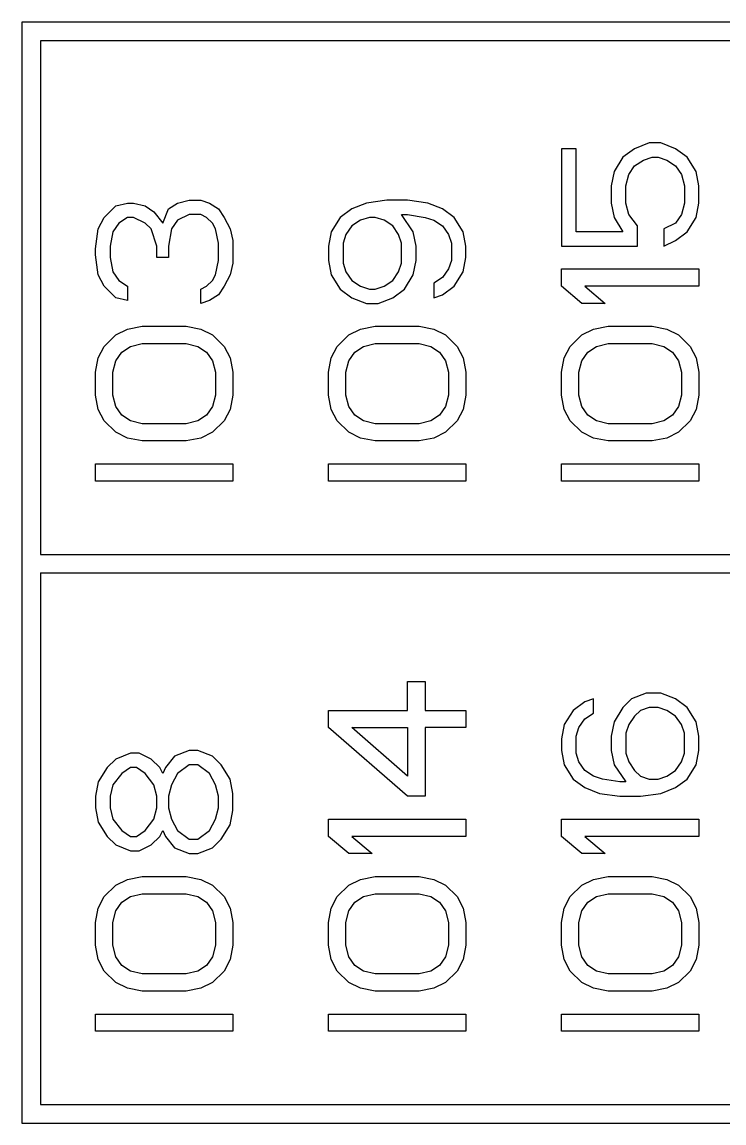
# Model space of a CAD drawing. Header units: millimetres. Extents: x 17383 to 35085, y 29540 to 59338.
# Drawn here: x 17458.55 to 17466.2, y 29677.6 to 29689.6 of the extents above; entities that cross this region are included whole.
import ezdxf

# ---------------------------------------------------------------- set-up
doc = ezdxf.new("R2010")
doc.units = ezdxf.units.MM

msp = doc.modelspace()

# ---------------------------------------------------------------- linework, layer by layer
at = {"color": 4, "linetype": 'Continuous'}
for p, q in [((17458.551, 29689.602), (17458.551, 29677.596)), ((17484.551, 29689.602), (17458.551, 29689.602)), ((17458.751, 29689.396), (17458.751, 29683.796)), ((17484.351, 29689.396), (17458.751, 29689.396)), ((17464.431, 29688.221), (17464.431, 29687.159)), ((17464.591, 29688.221), (17464.431, 29688.221)), ((17464.591, 29687.315), (17464.591, 29688.221)), ((17465.229, 29688.221), (17465.102, 29688.128)), ((17465.389, 29688.284), (17465.229, 29688.221)), ((17465.517, 29688.284), (17465.389, 29688.284)), ((17465.676, 29688.221), (17465.517, 29688.284)), ((17465.804, 29688.128), (17465.676, 29688.221)), ((17465.102, 29688.128), (17465.006, 29687.971)), ((17465.229, 29688.034), (17465.325, 29688.096)), ((17465.325, 29688.096), (17465.421, 29688.128)), ((17465.421, 29688.128), (17465.485, 29688.128)), ((17465.485, 29688.128), (17465.58, 29688.096)), ((17465.58, 29688.096), (17465.676, 29688.034)), ((17465.9, 29687.971), (17465.804, 29688.128)), ((17465.165, 29687.94), (17465.229, 29688.034)), ((17465.676, 29688.034), (17465.74, 29687.94)), ((17465.006, 29687.971), (17464.974, 29687.815)), ((17465.134, 29687.815), (17465.165, 29687.94)), ((17465.74, 29687.94), (17465.772, 29687.815)), ((17465.931, 29687.815), (17465.9, 29687.971)), ((17464.974, 29687.815), (17464.974, 29687.628)), ((17465.134, 29687.628), (17465.134, 29687.815)), ((17465.772, 29687.815), (17465.772, 29687.628)), ((17465.931, 29687.628), (17465.931, 29687.815)), ((17459.575, 29687.596), (17459.702, 29687.628)), ((17459.702, 29687.628), (17459.766, 29687.628)), ((17459.766, 29687.628), (17459.894, 29687.596)), ((17460.149, 29687.565), (17460.245, 29687.628)), ((17460.245, 29687.628), (17460.373, 29687.659)), ((17460.373, 29687.659), (17460.5, 29687.659)), ((17460.5, 29687.659), (17460.596, 29687.628)), ((17460.596, 29687.628), (17460.692, 29687.565)), ((17462.306, 29687.628), (17462.147, 29687.565)), ((17462.53, 29687.659), (17462.306, 29687.628)), ((17462.753, 29687.659), (17462.53, 29687.659)), ((17462.977, 29687.628), (17462.753, 29687.659)), ((17463.136, 29687.565), (17462.977, 29687.628)), ((17464.974, 29687.628), (17465.006, 29687.471)), ((17465.165, 29687.503), (17465.134, 29687.628)), ((17465.772, 29687.628), (17465.74, 29687.503)), ((17465.9, 29687.471), (17465.931, 29687.628)), ((17459.447, 29687.471), (17459.575, 29687.596)), ((17459.894, 29687.596), (17459.99, 29687.534)), ((17459.99, 29687.534), (17460.085, 29687.409)), ((17460.085, 29687.409), (17460.149, 29687.565)), ((17460.373, 29687.503), (17460.245, 29687.44)), ((17460.5, 29687.503), (17460.373, 29687.503)), ((17460.564, 29687.471), (17460.5, 29687.503)), ((17460.692, 29687.565), (17460.756, 29687.471)), ((17462.147, 29687.565), (17462.019, 29687.471)), ((17462.817, 29687.315), (17462.689, 29687.503)), ((17462.689, 29687.503), (17462.753, 29687.503)), ((17462.753, 29687.503), (17462.945, 29687.471)), ((17463.264, 29687.471), (17463.136, 29687.565)), ((17465.261, 29687.378), (17465.165, 29687.503)), ((17465.74, 29687.503), (17465.676, 29687.409)), ((17459.383, 29687.346), (17459.447, 29687.471)), ((17459.607, 29687.409), (17459.543, 29687.315)), ((17459.702, 29687.471), (17459.607, 29687.409)), ((17459.766, 29687.471), (17459.702, 29687.471)), ((17459.894, 29687.409), (17459.766, 29687.471)), ((17459.958, 29687.346), (17459.894, 29687.409)), ((17460.245, 29687.44), (17460.181, 29687.346)), ((17460.628, 29687.409), (17460.564, 29687.471)), ((17460.66, 29687.346), (17460.628, 29687.409)), ((17460.756, 29687.471), (17460.82, 29687.346)), ((17462.019, 29687.471), (17461.923, 29687.315)), ((17462.147, 29687.378), (17462.083, 29687.284)), ((17462.242, 29687.44), (17462.147, 29687.378)), ((17462.338, 29687.471), (17462.242, 29687.44)), ((17462.402, 29687.471), (17462.338, 29687.471)), ((17462.498, 29687.44), (17462.402, 29687.471)), ((17462.594, 29687.378), (17462.498, 29687.44)), ((17462.657, 29687.284), (17462.594, 29687.378)), ((17462.945, 29687.471), (17463.04, 29687.44)), ((17463.04, 29687.44), (17463.136, 29687.378)), ((17463.136, 29687.378), (17463.2, 29687.284)), ((17463.36, 29687.315), (17463.264, 29687.471)), ((17465.006, 29687.471), (17465.102, 29687.315)), ((17465.261, 29687.159), (17465.261, 29687.378)), ((17465.676, 29687.409), (17465.548, 29687.346)), ((17465.804, 29687.315), (17465.9, 29687.471)), ((17459.351, 29687.128), (17459.383, 29687.346)), ((17459.543, 29687.315), (17459.511, 29687.159)), ((17460.022, 29687.159), (17459.958, 29687.346)), ((17460.181, 29687.346), (17460.149, 29687.159)), ((17460.692, 29687.19), (17460.66, 29687.346)), ((17460.82, 29687.346), (17460.851, 29687.221)), ((17461.923, 29687.315), (17461.891, 29687.159)), ((17462.083, 29687.284), (17462.051, 29687.19)), ((17462.689, 29687.19), (17462.657, 29687.284)), ((17462.849, 29687.159), (17462.817, 29687.315)), ((17463.2, 29687.284), (17463.232, 29687.19)), ((17463.391, 29687.159), (17463.36, 29687.315)), ((17465.102, 29687.315), (17464.591, 29687.315)), ((17465.548, 29687.346), (17465.548, 29687.159)), ((17465.676, 29687.221), (17465.804, 29687.315)), ((17459.511, 29687.159), (17459.511, 29687.034)), ((17460.022, 29687.034), (17460.022, 29687.159)), ((17460.149, 29687.159), (17460.149, 29687.034)), ((17460.692, 29687.003), (17460.692, 29687.19)), ((17460.851, 29687.221), (17460.851, 29686.971)), ((17461.891, 29687.159), (17461.891, 29687.003)), ((17462.051, 29687.19), (17462.051, 29686.971)), ((17462.689, 29686.971), (17462.689, 29687.19)), ((17462.849, 29687.003), (17462.849, 29687.159)), ((17463.232, 29687.19), (17463.232, 29687.003)), ((17463.391, 29687.034), (17463.391, 29687.159)), ((17464.431, 29687.159), (17465.261, 29687.159)), ((17465.548, 29687.159), (17465.676, 29687.221)), ((17459.351, 29687.065), (17459.351, 29687.128)), ((17459.383, 29686.846), (17459.351, 29687.065)), ((17459.511, 29687.034), (17459.543, 29686.878)), ((17460.149, 29687.034), (17460.022, 29687.034)), ((17463.36, 29686.878), (17463.391, 29687.034)), ((17460.66, 29686.846), (17460.692, 29687.003)), ((17460.851, 29686.971), (17460.82, 29686.846)), ((17461.891, 29687.003), (17461.923, 29686.846)), ((17462.051, 29686.971), (17462.083, 29686.878)), ((17462.657, 29686.878), (17462.689, 29686.971)), ((17462.817, 29686.846), (17462.849, 29687.003)), ((17463.2, 29686.909), (17463.136, 29686.815)), ((17463.232, 29687.003), (17463.2, 29686.909)), ((17464.431, 29686.721), (17464.431, 29686.909)), ((17464.431, 29686.909), (17465.931, 29686.909)), ((17465.931, 29686.909), (17465.931, 29686.721)), ((17459.447, 29686.721), (17459.383, 29686.846)), ((17459.543, 29686.878), (17459.607, 29686.784)), ((17459.607, 29686.784), (17459.702, 29686.721)), ((17460.564, 29686.721), (17460.628, 29686.784)), ((17460.628, 29686.784), (17460.66, 29686.846)), ((17460.82, 29686.846), (17460.756, 29686.721)), ((17461.923, 29686.846), (17462.019, 29686.69)), ((17462.083, 29686.878), (17462.147, 29686.784)), ((17462.147, 29686.784), (17462.242, 29686.721)), ((17462.498, 29686.721), (17462.594, 29686.784)), ((17462.594, 29686.784), (17462.657, 29686.878)), ((17462.721, 29686.69), (17462.817, 29686.846)), ((17463.136, 29686.815), (17463.04, 29686.753)), ((17463.264, 29686.721), (17463.36, 29686.878)), ((17459.575, 29686.596), (17459.447, 29686.721)), ((17459.702, 29686.721), (17459.702, 29686.565)), ((17460.5, 29686.69), (17460.564, 29686.721)), ((17460.5, 29686.534), (17460.5, 29686.69)), ((17460.756, 29686.721), (17460.692, 29686.628)), ((17462.019, 29686.69), (17462.147, 29686.596)), ((17462.242, 29686.721), (17462.338, 29686.69)), ((17462.338, 29686.69), (17462.402, 29686.69)), ((17462.402, 29686.69), (17462.498, 29686.721)), ((17462.594, 29686.596), (17462.721, 29686.69)), ((17463.04, 29686.753), (17463.04, 29686.596)), ((17463.136, 29686.628), (17463.264, 29686.721)), ((17464.655, 29686.534), (17464.431, 29686.721)), ((17464.687, 29686.721), (17464.91, 29686.534)), ((17465.931, 29686.721), (17464.687, 29686.721)), ((17459.702, 29686.565), (17459.575, 29686.596)), ((17460.596, 29686.565), (17460.5, 29686.534)), ((17460.692, 29686.628), (17460.596, 29686.565)), ((17462.147, 29686.596), (17462.306, 29686.534)), ((17462.434, 29686.534), (17462.594, 29686.596)), ((17463.04, 29686.596), (17463.136, 29686.628)), ((17462.306, 29686.534), (17462.434, 29686.534)), ((17464.91, 29686.534), (17464.655, 29686.534)), ((17459.447, 29686.065), (17459.575, 29686.19)), ((17459.575, 29686.19), (17459.702, 29686.253)), ((17459.702, 29686.253), (17459.862, 29686.284)), ((17459.862, 29686.284), (17460.341, 29686.284)), ((17460.341, 29686.284), (17460.5, 29686.253)), ((17460.5, 29686.253), (17460.628, 29686.19)), ((17460.628, 29686.19), (17460.756, 29686.065)), ((17461.987, 29686.065), (17462.115, 29686.19)), ((17462.115, 29686.19), (17462.242, 29686.253)), ((17462.242, 29686.253), (17462.402, 29686.284)), ((17462.402, 29686.284), (17462.881, 29686.284)), ((17462.881, 29686.284), (17463.04, 29686.253)), ((17463.04, 29686.253), (17463.168, 29686.19)), ((17463.168, 29686.19), (17463.296, 29686.065)), ((17464.527, 29686.065), (17464.655, 29686.19)), ((17464.655, 29686.19), (17464.782, 29686.253)), ((17464.782, 29686.253), (17464.942, 29686.284)), ((17464.942, 29686.284), (17465.421, 29686.284)), ((17465.421, 29686.284), (17465.58, 29686.253)), ((17465.58, 29686.253), (17465.708, 29686.19)), ((17465.708, 29686.19), (17465.836, 29686.065)), ((17459.383, 29685.94), (17459.447, 29686.065)), ((17459.639, 29686.003), (17459.734, 29686.065)), ((17459.734, 29686.065), (17459.862, 29686.096)), ((17459.862, 29686.096), (17460.341, 29686.096)), ((17460.341, 29686.096), (17460.468, 29686.065)), ((17460.468, 29686.065), (17460.564, 29686.003)), ((17460.756, 29686.065), (17460.82, 29685.94)), ((17461.923, 29685.94), (17461.987, 29686.065)), ((17462.179, 29686.003), (17462.274, 29686.065)), ((17462.274, 29686.065), (17462.402, 29686.096)), ((17462.402, 29686.096), (17462.881, 29686.096)), ((17462.881, 29686.096), (17463.008, 29686.065)), ((17463.008, 29686.065), (17463.104, 29686.003)), ((17463.296, 29686.065), (17463.36, 29685.94)), ((17464.463, 29685.94), (17464.527, 29686.065)), ((17464.719, 29686.003), (17464.814, 29686.065)), ((17464.814, 29686.065), (17464.942, 29686.096)), ((17464.942, 29686.096), (17465.421, 29686.096)), ((17465.421, 29686.096), (17465.548, 29686.065)), ((17465.548, 29686.065), (17465.644, 29686.003)), ((17465.836, 29686.065), (17465.9, 29685.94)), ((17459.351, 29685.784), (17459.383, 29685.94)), ((17459.575, 29685.909), (17459.639, 29686.003)), ((17460.564, 29686.003), (17460.628, 29685.909)), ((17460.82, 29685.94), (17460.851, 29685.784)), ((17461.891, 29685.784), (17461.923, 29685.94)), ((17462.115, 29685.909), (17462.179, 29686.003)), ((17463.104, 29686.003), (17463.168, 29685.909)), ((17463.36, 29685.94), (17463.391, 29685.784)), ((17464.431, 29685.784), (17464.463, 29685.94)), ((17464.655, 29685.909), (17464.719, 29686.003)), ((17465.644, 29686.003), (17465.708, 29685.909)), ((17465.9, 29685.94), (17465.931, 29685.784)), ((17459.543, 29685.784), (17459.575, 29685.909)), ((17460.628, 29685.909), (17460.66, 29685.784)), ((17462.083, 29685.784), (17462.115, 29685.909)), ((17463.168, 29685.909), (17463.2, 29685.784)), ((17464.623, 29685.784), (17464.655, 29685.909)), ((17465.708, 29685.909), (17465.74, 29685.784)), ((17459.351, 29685.534), (17459.351, 29685.784)), ((17459.543, 29685.534), (17459.543, 29685.784)), ((17460.66, 29685.784), (17460.66, 29685.534)), ((17460.851, 29685.784), (17460.851, 29685.534)), ((17461.891, 29685.534), (17461.891, 29685.784)), ((17462.083, 29685.534), (17462.083, 29685.784)), ((17463.2, 29685.784), (17463.2, 29685.534)), ((17463.391, 29685.784), (17463.391, 29685.534)), ((17464.431, 29685.534), (17464.431, 29685.784)), ((17464.623, 29685.534), (17464.623, 29685.784)), ((17465.74, 29685.784), (17465.74, 29685.534)), ((17465.931, 29685.784), (17465.931, 29685.534)), ((17459.383, 29685.378), (17459.351, 29685.534)), ((17459.575, 29685.409), (17459.543, 29685.534)), ((17460.66, 29685.534), (17460.628, 29685.409)), ((17460.851, 29685.534), (17460.82, 29685.378)), ((17461.923, 29685.378), (17461.891, 29685.534)), ((17462.115, 29685.409), (17462.083, 29685.534)), ((17463.2, 29685.534), (17463.168, 29685.409)), ((17463.391, 29685.534), (17463.36, 29685.378)), ((17464.463, 29685.378), (17464.431, 29685.534)), ((17464.655, 29685.409), (17464.623, 29685.534)), ((17465.74, 29685.534), (17465.708, 29685.409)), ((17465.931, 29685.534), (17465.9, 29685.378)), ((17459.447, 29685.253), (17459.383, 29685.378)), ((17459.639, 29685.315), (17459.575, 29685.409)), ((17460.628, 29685.409), (17460.564, 29685.315)), ((17460.82, 29685.378), (17460.756, 29685.253)), ((17461.987, 29685.253), (17461.923, 29685.378)), ((17462.179, 29685.315), (17462.115, 29685.409)), ((17463.168, 29685.409), (17463.104, 29685.315)), ((17463.36, 29685.378), (17463.296, 29685.253)), ((17464.527, 29685.253), (17464.463, 29685.378)), ((17464.719, 29685.315), (17464.655, 29685.409)), ((17465.708, 29685.409), (17465.644, 29685.315)), ((17465.9, 29685.378), (17465.836, 29685.253)), ((17459.575, 29685.128), (17459.447, 29685.253)), ((17459.734, 29685.253), (17459.639, 29685.315)), ((17459.862, 29685.221), (17459.734, 29685.253)), ((17460.341, 29685.221), (17459.862, 29685.221)), ((17460.468, 29685.253), (17460.341, 29685.221)), ((17460.564, 29685.315), (17460.468, 29685.253)), ((17460.756, 29685.253), (17460.628, 29685.128)), ((17462.115, 29685.128), (17461.987, 29685.253)), ((17462.274, 29685.253), (17462.179, 29685.315)), ((17462.402, 29685.221), (17462.274, 29685.253)), ((17462.881, 29685.221), (17462.402, 29685.221)), ((17463.008, 29685.253), (17462.881, 29685.221)), ((17463.104, 29685.315), (17463.008, 29685.253)), ((17463.296, 29685.253), (17463.168, 29685.128)), ((17464.655, 29685.128), (17464.527, 29685.253)), ((17464.814, 29685.253), (17464.719, 29685.315)), ((17464.942, 29685.221), (17464.814, 29685.253)), ((17465.421, 29685.221), (17464.942, 29685.221)), ((17465.548, 29685.253), (17465.421, 29685.221)), ((17465.644, 29685.315), (17465.548, 29685.253)), ((17465.836, 29685.253), (17465.708, 29685.128)), ((17459.702, 29685.065), (17459.575, 29685.128)), ((17460.628, 29685.128), (17460.5, 29685.065)), ((17462.242, 29685.065), (17462.115, 29685.128)), ((17463.168, 29685.128), (17463.04, 29685.065)), ((17464.782, 29685.065), (17464.655, 29685.128)), ((17465.708, 29685.128), (17465.58, 29685.065)), ((17459.862, 29685.034), (17459.702, 29685.065)), ((17460.341, 29685.034), (17459.862, 29685.034)), ((17460.5, 29685.065), (17460.341, 29685.034)), ((17462.402, 29685.034), (17462.242, 29685.065)), ((17462.881, 29685.034), (17462.402, 29685.034)), ((17463.04, 29685.065), (17462.881, 29685.034)), ((17464.942, 29685.034), (17464.782, 29685.065)), ((17465.421, 29685.034), (17464.942, 29685.034)), ((17465.58, 29685.065), (17465.421, 29685.034)), ((17459.351, 29684.596), (17459.351, 29684.784)), ((17459.351, 29684.784), (17460.851, 29684.784)), ((17460.851, 29684.784), (17460.851, 29684.596)), ((17461.891, 29684.596), (17461.891, 29684.784)), ((17461.891, 29684.784), (17463.391, 29684.784)), ((17463.391, 29684.784), (17463.391, 29684.596)), ((17464.431, 29684.596), (17464.431, 29684.784)), ((17464.431, 29684.784), (17465.931, 29684.784)), ((17465.931, 29684.784), (17465.931, 29684.596)), ((17460.851, 29684.596), (17459.351, 29684.596)), ((17463.391, 29684.596), (17461.891, 29684.596)), ((17465.931, 29684.596), (17464.431, 29684.596)), ((17458.751, 29683.796), (17484.351, 29683.796)), ((17458.751, 29683.596), (17458.751, 29677.796)), ((17458.751, 29683.596), (17484.351, 29683.596)), ((17462.753, 29682.096), (17462.753, 29682.409)), ((17462.753, 29682.409), (17462.945, 29682.409)), ((17462.945, 29682.409), (17462.945, 29682.096)), ((17464.782, 29682.221), (17464.687, 29682.19)), ((17464.782, 29682.065), (17464.782, 29682.221)), ((17465.197, 29682.221), (17465.102, 29682.128)), ((17465.357, 29682.284), (17465.197, 29682.221)), ((17465.517, 29682.284), (17465.357, 29682.284)), ((17465.676, 29682.221), (17465.517, 29682.284)), ((17465.804, 29682.128), (17465.676, 29682.221)), ((17461.891, 29681.909), (17461.891, 29682.096)), ((17461.891, 29682.096), (17462.753, 29682.096)), ((17462.945, 29682.096), (17463.391, 29682.096)), ((17463.391, 29682.096), (17463.391, 29681.909)), ((17464.559, 29682.096), (17464.463, 29681.94)), ((17464.687, 29682.19), (17464.559, 29682.096)), ((17465.102, 29682.128), (17465.006, 29681.971)), ((17465.293, 29682.096), (17465.229, 29682.034)), ((17465.389, 29682.128), (17465.293, 29682.096)), ((17465.485, 29682.128), (17465.389, 29682.128)), ((17465.58, 29682.096), (17465.485, 29682.128)), ((17465.676, 29682.034), (17465.58, 29682.096)), ((17465.9, 29681.971), (17465.804, 29682.128)), ((17464.623, 29681.909), (17464.687, 29682.003)), ((17464.687, 29682.003), (17464.782, 29682.065)), ((17465.229, 29682.034), (17465.165, 29681.94)), ((17465.74, 29681.94), (17465.676, 29682.034)), ((17462.753, 29681.159), (17461.891, 29681.909)), ((17462.753, 29681.378), (17462.147, 29681.909)), ((17462.147, 29681.909), (17462.753, 29681.909)), ((17462.753, 29681.909), (17462.753, 29681.378)), ((17462.945, 29681.909), (17462.945, 29681.159)), ((17463.391, 29681.909), (17462.945, 29681.909)), ((17464.463, 29681.94), (17464.431, 29681.784)), ((17464.591, 29681.815), (17464.623, 29681.909)), ((17465.006, 29681.971), (17464.974, 29681.815)), ((17465.165, 29681.94), (17465.134, 29681.846)), ((17465.772, 29681.846), (17465.74, 29681.94)), ((17465.931, 29681.815), (17465.9, 29681.971)), ((17464.431, 29681.784), (17464.431, 29681.659)), ((17464.591, 29681.628), (17464.591, 29681.815)), ((17464.974, 29681.815), (17464.974, 29681.659)), ((17465.134, 29681.846), (17465.134, 29681.628)), ((17465.772, 29681.628), (17465.772, 29681.846)), ((17465.931, 29681.659), (17465.931, 29681.815)), ((17459.734, 29681.628), (17459.575, 29681.565)), ((17459.83, 29681.628), (17459.734, 29681.628)), ((17459.958, 29681.565), (17459.83, 29681.628)), ((17460.373, 29681.659), (17460.213, 29681.596)), ((17460.468, 29681.659), (17460.373, 29681.659)), ((17460.628, 29681.596), (17460.468, 29681.659)), ((17464.431, 29681.659), (17464.463, 29681.503)), ((17464.623, 29681.534), (17464.591, 29681.628)), ((17464.974, 29681.659), (17465.006, 29681.503)), ((17465.134, 29681.628), (17465.165, 29681.534)), ((17465.74, 29681.534), (17465.772, 29681.628)), ((17465.9, 29681.503), (17465.931, 29681.659)), ((17459.575, 29681.565), (17459.479, 29681.471)), ((17460.054, 29681.471), (17459.958, 29681.565)), ((17460.213, 29681.596), (17460.117, 29681.471)), ((17460.373, 29681.503), (17460.245, 29681.409)), ((17460.468, 29681.503), (17460.373, 29681.503)), ((17460.596, 29681.409), (17460.468, 29681.503)), ((17460.724, 29681.503), (17460.628, 29681.596)), ((17460.82, 29681.346), (17460.724, 29681.503)), ((17464.463, 29681.503), (17464.559, 29681.346)), ((17464.687, 29681.44), (17464.623, 29681.534)), ((17465.006, 29681.503), (17465.134, 29681.315)), ((17465.165, 29681.534), (17465.229, 29681.44)), ((17465.676, 29681.44), (17465.74, 29681.534)), ((17465.804, 29681.346), (17465.9, 29681.503)), ((17459.479, 29681.471), (17459.383, 29681.315)), ((17459.639, 29681.409), (17459.543, 29681.284)), ((17459.734, 29681.471), (17459.639, 29681.409)), ((17459.798, 29681.471), (17459.734, 29681.471)), ((17459.894, 29681.409), (17459.798, 29681.471)), ((17459.99, 29681.284), (17459.894, 29681.409)), ((17460.085, 29681.409), (17460.054, 29681.471)), ((17460.117, 29681.471), (17460.085, 29681.409)), ((17460.245, 29681.409), (17460.181, 29681.284)), ((17460.66, 29681.284), (17460.596, 29681.409)), ((17464.782, 29681.378), (17464.687, 29681.44)), ((17464.878, 29681.346), (17464.782, 29681.378)), ((17465.229, 29681.44), (17465.293, 29681.378)), ((17465.293, 29681.378), (17465.389, 29681.346)), ((17465.485, 29681.346), (17465.58, 29681.378)), ((17465.58, 29681.378), (17465.676, 29681.44)), ((17459.383, 29681.315), (17459.351, 29681.159)), ((17459.543, 29681.284), (17459.511, 29681.159)), ((17460.022, 29681.159), (17459.99, 29681.284)), ((17460.181, 29681.284), (17460.149, 29681.159)), ((17460.692, 29681.159), (17460.66, 29681.284)), ((17460.851, 29681.19), (17460.82, 29681.346)), ((17464.559, 29681.346), (17464.687, 29681.253)), ((17464.687, 29681.253), (17464.846, 29681.19)), ((17465.07, 29681.315), (17464.878, 29681.346)), ((17465.134, 29681.315), (17465.07, 29681.315)), ((17465.389, 29681.346), (17465.485, 29681.346)), ((17465.517, 29681.19), (17465.676, 29681.253)), ((17465.676, 29681.253), (17465.804, 29681.346)), ((17459.351, 29681.159), (17459.351, 29681.034)), ((17459.511, 29681.159), (17459.511, 29681.034)), ((17460.022, 29681.034), (17460.022, 29681.159)), ((17460.149, 29681.159), (17460.149, 29681.034)), ((17460.692, 29681.034), (17460.692, 29681.159)), ((17460.851, 29681.003), (17460.851, 29681.19)), ((17462.945, 29681.159), (17462.753, 29681.159)), ((17464.846, 29681.19), (17465.07, 29681.159)), ((17465.07, 29681.159), (17465.293, 29681.159)), ((17465.293, 29681.159), (17465.517, 29681.19)), ((17459.351, 29681.034), (17459.383, 29680.878)), ((17459.511, 29681.034), (17459.543, 29680.909)), ((17459.99, 29680.909), (17460.022, 29681.034)), ((17460.149, 29681.034), (17460.181, 29680.909)), ((17460.66, 29680.909), (17460.692, 29681.034)), ((17459.543, 29680.909), (17459.639, 29680.784)), ((17459.894, 29680.784), (17459.99, 29680.909)), ((17460.181, 29680.909), (17460.245, 29680.784)), ((17460.596, 29680.784), (17460.66, 29680.909)), ((17460.82, 29680.846), (17460.851, 29681.003)), ((17461.891, 29680.721), (17461.891, 29680.909)), ((17461.891, 29680.909), (17463.391, 29680.909)), ((17463.391, 29680.909), (17463.391, 29680.721)), ((17464.431, 29680.721), (17464.431, 29680.909)), ((17464.431, 29680.909), (17465.931, 29680.909)), ((17465.931, 29680.909), (17465.931, 29680.721)), ((17459.383, 29680.878), (17459.479, 29680.721)), ((17459.639, 29680.784), (17459.734, 29680.721)), ((17459.798, 29680.721), (17459.894, 29680.784)), ((17460.054, 29680.721), (17460.085, 29680.784)), ((17460.085, 29680.784), (17460.117, 29680.721)), ((17460.245, 29680.784), (17460.373, 29680.69)), ((17460.468, 29680.69), (17460.596, 29680.784)), ((17460.724, 29680.69), (17460.82, 29680.846)), ((17459.479, 29680.721), (17459.575, 29680.628)), ((17459.734, 29680.721), (17459.798, 29680.721)), ((17459.958, 29680.628), (17460.054, 29680.721)), ((17460.117, 29680.721), (17460.213, 29680.596)), ((17460.373, 29680.69), (17460.468, 29680.69)), ((17460.628, 29680.596), (17460.724, 29680.69)), ((17462.115, 29680.534), (17461.891, 29680.721)), ((17462.147, 29680.721), (17462.37, 29680.534)), ((17463.391, 29680.721), (17462.147, 29680.721)), ((17464.655, 29680.534), (17464.431, 29680.721)), ((17464.687, 29680.721), (17464.91, 29680.534)), ((17465.931, 29680.721), (17464.687, 29680.721)), ((17459.575, 29680.628), (17459.734, 29680.565)), ((17459.734, 29680.565), (17459.83, 29680.565)), ((17459.83, 29680.565), (17459.958, 29680.628)), ((17460.213, 29680.596), (17460.373, 29680.534)), ((17460.373, 29680.534), (17460.468, 29680.534)), ((17460.468, 29680.534), (17460.628, 29680.596)), ((17462.37, 29680.534), (17462.115, 29680.534)), ((17464.91, 29680.534), (17464.655, 29680.534)), ((17459.447, 29680.065), (17459.575, 29680.19)), ((17459.575, 29680.19), (17459.702, 29680.253)), ((17459.702, 29680.253), (17459.862, 29680.284)), ((17459.862, 29680.284), (17460.341, 29680.284)), ((17460.341, 29680.284), (17460.5, 29680.253)), ((17460.5, 29680.253), (17460.628, 29680.19)), ((17460.628, 29680.19), (17460.756, 29680.065)), ((17461.987, 29680.065), (17462.115, 29680.19)), ((17462.115, 29680.19), (17462.242, 29680.253)), ((17462.242, 29680.253), (17462.402, 29680.284)), ((17462.402, 29680.284), (17462.881, 29680.284)), ((17462.881, 29680.284), (17463.04, 29680.253)), ((17463.04, 29680.253), (17463.168, 29680.19)), ((17463.168, 29680.19), (17463.296, 29680.065)), ((17464.527, 29680.065), (17464.655, 29680.19)), ((17464.655, 29680.19), (17464.782, 29680.253)), ((17464.782, 29680.253), (17464.942, 29680.284)), ((17464.942, 29680.284), (17465.421, 29680.284)), ((17465.421, 29680.284), (17465.58, 29680.253)), ((17465.58, 29680.253), (17465.708, 29680.19)), ((17465.708, 29680.19), (17465.836, 29680.065)), ((17459.383, 29679.94), (17459.447, 29680.065)), ((17459.639, 29680.003), (17459.734, 29680.065)), ((17459.734, 29680.065), (17459.862, 29680.096)), ((17459.862, 29680.096), (17460.341, 29680.096)), ((17460.341, 29680.096), (17460.468, 29680.065)), ((17460.468, 29680.065), (17460.564, 29680.003)), ((17460.756, 29680.065), (17460.82, 29679.94)), ((17461.923, 29679.94), (17461.987, 29680.065)), ((17462.179, 29680.003), (17462.274, 29680.065)), ((17462.274, 29680.065), (17462.402, 29680.096)), ((17462.402, 29680.096), (17462.881, 29680.096)), ((17462.881, 29680.096), (17463.008, 29680.065)), ((17463.008, 29680.065), (17463.104, 29680.003)), ((17463.296, 29680.065), (17463.36, 29679.94)), ((17464.463, 29679.94), (17464.527, 29680.065)), ((17464.719, 29680.003), (17464.814, 29680.065)), ((17464.814, 29680.065), (17464.942, 29680.096)), ((17464.942, 29680.096), (17465.421, 29680.096)), ((17465.421, 29680.096), (17465.548, 29680.065)), ((17465.548, 29680.065), (17465.644, 29680.003)), ((17465.836, 29680.065), (17465.9, 29679.94)), ((17459.351, 29679.784), (17459.383, 29679.94)), ((17459.575, 29679.909), (17459.639, 29680.003)), ((17460.564, 29680.003), (17460.628, 29679.909)), ((17460.82, 29679.94), (17460.851, 29679.784)), ((17461.891, 29679.784), (17461.923, 29679.94)), ((17462.115, 29679.909), (17462.179, 29680.003)), ((17463.104, 29680.003), (17463.168, 29679.909)), ((17463.36, 29679.94), (17463.391, 29679.784)), ((17464.431, 29679.784), (17464.463, 29679.94)), ((17464.655, 29679.909), (17464.719, 29680.003)), ((17465.644, 29680.003), (17465.708, 29679.909)), ((17465.9, 29679.94), (17465.931, 29679.784)), ((17459.543, 29679.784), (17459.575, 29679.909)), ((17460.628, 29679.909), (17460.66, 29679.784)), ((17462.083, 29679.784), (17462.115, 29679.909)), ((17463.168, 29679.909), (17463.2, 29679.784)), ((17464.623, 29679.784), (17464.655, 29679.909)), ((17465.708, 29679.909), (17465.74, 29679.784)), ((17459.351, 29679.534), (17459.351, 29679.784)), ((17459.543, 29679.534), (17459.543, 29679.784)), ((17460.66, 29679.784), (17460.66, 29679.534)), ((17460.851, 29679.784), (17460.851, 29679.534)), ((17461.891, 29679.534), (17461.891, 29679.784)), ((17462.083, 29679.534), (17462.083, 29679.784)), ((17463.2, 29679.784), (17463.2, 29679.534)), ((17463.391, 29679.784), (17463.391, 29679.534)), ((17464.431, 29679.534), (17464.431, 29679.784)), ((17464.623, 29679.534), (17464.623, 29679.784)), ((17465.74, 29679.784), (17465.74, 29679.534)), ((17465.931, 29679.784), (17465.931, 29679.534)), ((17459.383, 29679.378), (17459.351, 29679.534)), ((17459.575, 29679.409), (17459.543, 29679.534)), ((17460.66, 29679.534), (17460.628, 29679.409)), ((17460.851, 29679.534), (17460.82, 29679.378)), ((17461.923, 29679.378), (17461.891, 29679.534)), ((17462.115, 29679.409), (17462.083, 29679.534)), ((17463.2, 29679.534), (17463.168, 29679.409)), ((17463.391, 29679.534), (17463.36, 29679.378)), ((17464.463, 29679.378), (17464.431, 29679.534)), ((17464.655, 29679.409), (17464.623, 29679.534)), ((17465.74, 29679.534), (17465.708, 29679.409)), ((17465.931, 29679.534), (17465.9, 29679.378)), ((17459.447, 29679.253), (17459.383, 29679.378)), ((17459.639, 29679.315), (17459.575, 29679.409)), ((17460.628, 29679.409), (17460.564, 29679.315)), ((17460.82, 29679.378), (17460.756, 29679.253)), ((17461.987, 29679.253), (17461.923, 29679.378)), ((17462.179, 29679.315), (17462.115, 29679.409)), ((17463.168, 29679.409), (17463.104, 29679.315)), ((17463.36, 29679.378), (17463.296, 29679.253)), ((17464.527, 29679.253), (17464.463, 29679.378)), ((17464.719, 29679.315), (17464.655, 29679.409)), ((17465.708, 29679.409), (17465.644, 29679.315)), ((17465.9, 29679.378), (17465.836, 29679.253)), ((17459.575, 29679.128), (17459.447, 29679.253)), ((17459.734, 29679.253), (17459.639, 29679.315)), ((17459.862, 29679.221), (17459.734, 29679.253)), ((17460.341, 29679.221), (17459.862, 29679.221)), ((17460.468, 29679.253), (17460.341, 29679.221)), ((17460.564, 29679.315), (17460.468, 29679.253)), ((17460.756, 29679.253), (17460.628, 29679.128)), ((17462.115, 29679.128), (17461.987, 29679.253)), ((17462.274, 29679.253), (17462.179, 29679.315)), ((17462.402, 29679.221), (17462.274, 29679.253)), ((17462.881, 29679.221), (17462.402, 29679.221)), ((17463.008, 29679.253), (17462.881, 29679.221)), ((17463.104, 29679.315), (17463.008, 29679.253)), ((17463.296, 29679.253), (17463.168, 29679.128)), ((17464.655, 29679.128), (17464.527, 29679.253)), ((17464.814, 29679.253), (17464.719, 29679.315)), ((17464.942, 29679.221), (17464.814, 29679.253)), ((17465.421, 29679.221), (17464.942, 29679.221)), ((17465.548, 29679.253), (17465.421, 29679.221)), ((17465.644, 29679.315), (17465.548, 29679.253)), ((17465.836, 29679.253), (17465.708, 29679.128)), ((17459.702, 29679.065), (17459.575, 29679.128)), ((17460.628, 29679.128), (17460.5, 29679.065)), ((17462.242, 29679.065), (17462.115, 29679.128)), ((17463.168, 29679.128), (17463.04, 29679.065)), ((17464.782, 29679.065), (17464.655, 29679.128)), ((17465.708, 29679.128), (17465.58, 29679.065)), ((17459.862, 29679.034), (17459.702, 29679.065)), ((17460.341, 29679.034), (17459.862, 29679.034)), ((17460.5, 29679.065), (17460.341, 29679.034)), ((17462.402, 29679.034), (17462.242, 29679.065)), ((17462.881, 29679.034), (17462.402, 29679.034)), ((17463.04, 29679.065), (17462.881, 29679.034)), ((17464.942, 29679.034), (17464.782, 29679.065)), ((17465.421, 29679.034), (17464.942, 29679.034)), ((17465.58, 29679.065), (17465.421, 29679.034)), ((17459.351, 29678.596), (17459.351, 29678.784)), ((17459.351, 29678.784), (17460.851, 29678.784)), ((17460.851, 29678.784), (17460.851, 29678.596)), ((17461.891, 29678.596), (17461.891, 29678.784)), ((17461.891, 29678.784), (17463.391, 29678.784)), ((17463.391, 29678.784), (17463.391, 29678.596)), ((17464.431, 29678.596), (17464.431, 29678.784)), ((17464.431, 29678.784), (17465.931, 29678.784)), ((17465.931, 29678.784), (17465.931, 29678.596)), ((17460.851, 29678.596), (17459.351, 29678.596)), ((17463.391, 29678.596), (17461.891, 29678.596)), ((17465.931, 29678.596), (17464.431, 29678.596)), ((17458.751, 29677.796), (17484.351, 29677.796)), ((17458.551, 29677.596), (17484.551, 29677.596))]:
    msp.add_line(p, q, dxfattribs=at)

doc.saveas('drawing.dxf')
